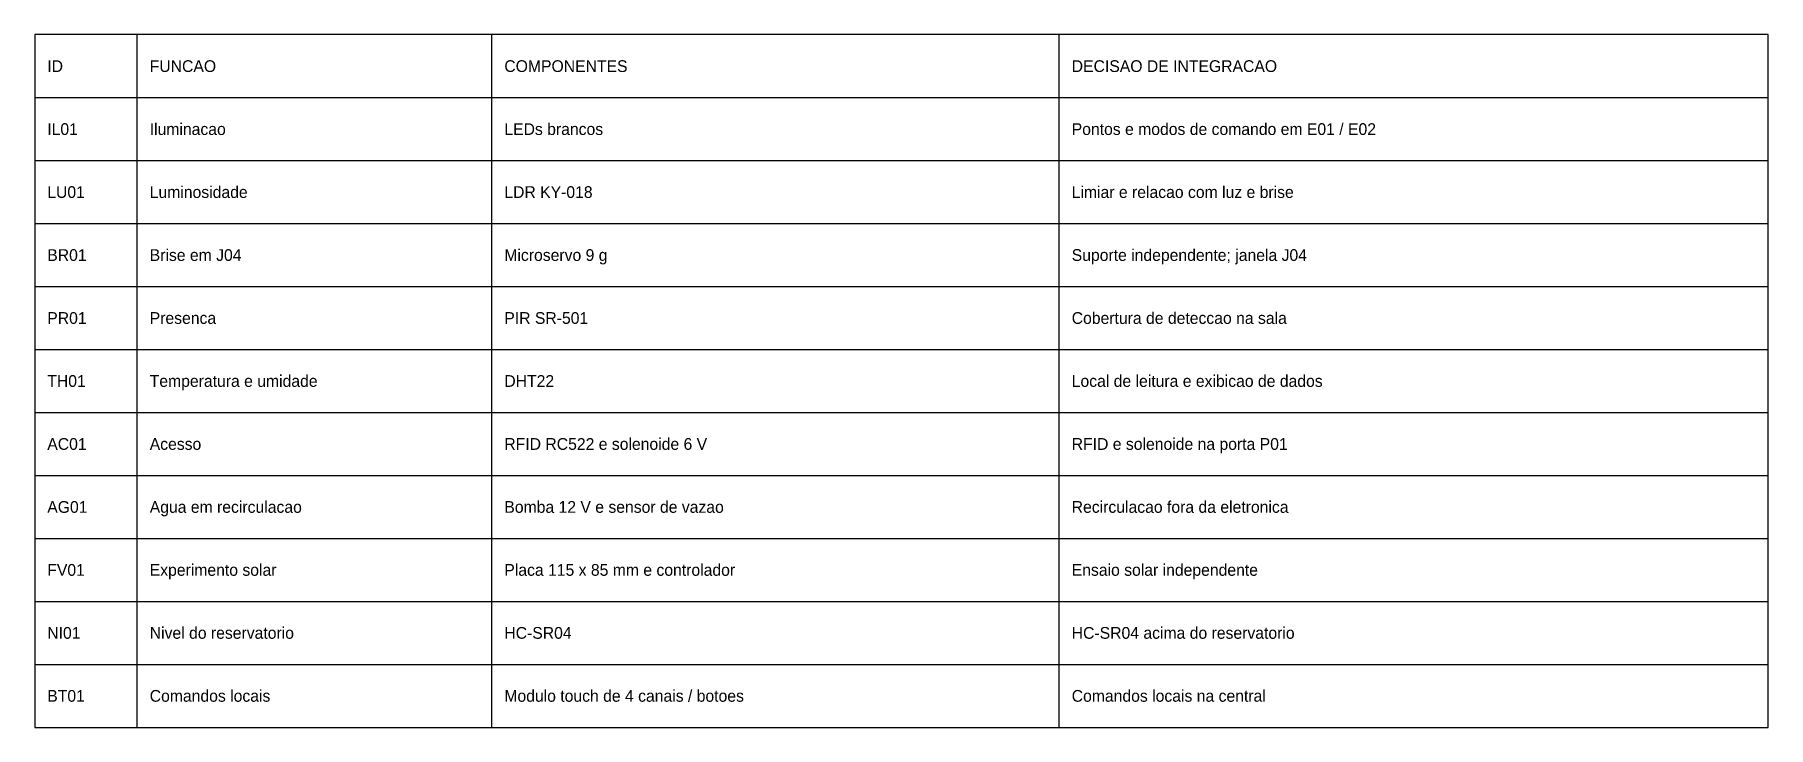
# Model space of a CAD drawing. Header units: millimetres. Extents: x 0 to 1100, y 0 to 440.
import ezdxf
from ezdxf.enums import TextEntityAlignment as Align

# ---------------------------------------------------------------- set-up
doc = ezdxf.new("R2010")
doc.units = ezdxf.units.MM
for name, color, linetype in [('COTAS', 8, 'Continuous'), ('DESENHO', 7, 'Continuous'), ('TEXTO', 8, 'Continuous')]:
    doc.layers.add(name, color=color, linetype=linetype)

msp = doc.modelspace()

# ---------------------------------------------------------------- linework, layer by layer
at = {"layer": 'COTAS'}
for p, q in [((65, 0), (65, 440)), ((290, 0), (290, 440)), ((650, 0), (650, 440)), ((0, 400), (1100, 400)), ((0, 360), (1100, 360)), ((0, 320), (1100, 320)), ((0, 280), (1100, 280)), ((0, 240), (1100, 240)), ((0, 200), (1100, 200)), ((0, 160), (1100, 160)), ((0, 120), (1100, 120)), ((0, 80), (1100, 80)), ((0, 40), (1100, 40))]:
    msp.add_line(p, q, dxfattribs=at)
at = {"layer": 'DESENHO'}
msp.add_lwpolyline([(0, 0), (1100, 0), (1100, 440), (0, 440)], close=True, dxfattribs=at)

# ---------------------------------------------------------------- texts
at = {"layer": 'TEXTO'}
for s, height, p in [('ID', 7.46, (8, 420)), ('FUNCAO', 7.46, (73, 420)), ('COMPONENTES', 7.463, (298, 420)), ('DECISAO DE INTEGRACAO', 7.463, (658, 420)), ('IL01', 7.46, (8, 380)), ('Iluminacao', 7.46, (73, 380)), ('LEDs brancos', 7.463, (298, 380)), ('Pontos e modos de comando em E01 / E02', 7.463, (658, 380)), ('LU01', 7.46, (8, 340)), ('Luminosidade', 7.463, (73, 340)), ('LDR KY-018', 7.46, (298, 340)), ('Limiar e relacao com luz e brise', 7.463, (658, 340)), ('BR01', 7.46, (8, 300)), ('Brise em J04', 7.463, (73, 300)), ('Microservo 9 g', 7.463, (298, 300)), ('Suporte independente; janela J04', 7.463, (658, 300)), ('Cobertura de deteccao na sala', 7.463, (658, 260)), ('PR01', 7.46, (8, 260)), ('Presenca', 7.46, (73, 260)), ('PIR SR-501', 7.46, (298, 260)), ('TH01', 7.46, (8, 220)), ('Temperatura e umidade', 7.463, (73, 220)), ('DHT22', 7.46, (298, 220)), ('Local de leitura e exibicao de dados', 7.463, (658, 220)), ('AC01', 7.46, (8, 180)), ('Acesso', 7.46, (73, 180)), ('RFID RC522 e solenoide 6 V', 7.463, (298, 180)), ('RFID e solenoide na porta P01', 7.463, (658, 180)), ('AG01', 7.46, (8, 140)), ('Agua em recirculacao', 7.463, (73, 140)), ('Bomba 12 V e sensor de vazao', 7.463, (298, 140)), ('Recirculacao fora da eletronica', 7.463, (658, 140)), ('FV01', 7.46, (8, 100)), ('Experimento solar', 7.463, (73, 100)), ('Placa 115 x 85 mm e controlador', 7.463, (298, 100)), ('Ensaio solar independente', 7.463, (658, 100)), ('NI01', 7.46, (8, 60)), ('Nivel do reservatorio', 7.463, (73, 60)), ('HC-SR04', 7.46, (298, 60)), ('HC-SR04 acima do reservatorio', 7.463, (658, 60)), ('BT01', 7.46, (8, 20)), ('Comandos locais', 7.463, (73, 20)), ('Modulo touch de 4 canais / botoes', 7.463, (298, 20)), ('Comandos locais na central', 7.463, (658, 20))]:
    msp.add_text(s, height=height, dxfattribs=at).set_placement(p, align=Align.MIDDLE_LEFT)

doc.saveas('drawing.dxf')
